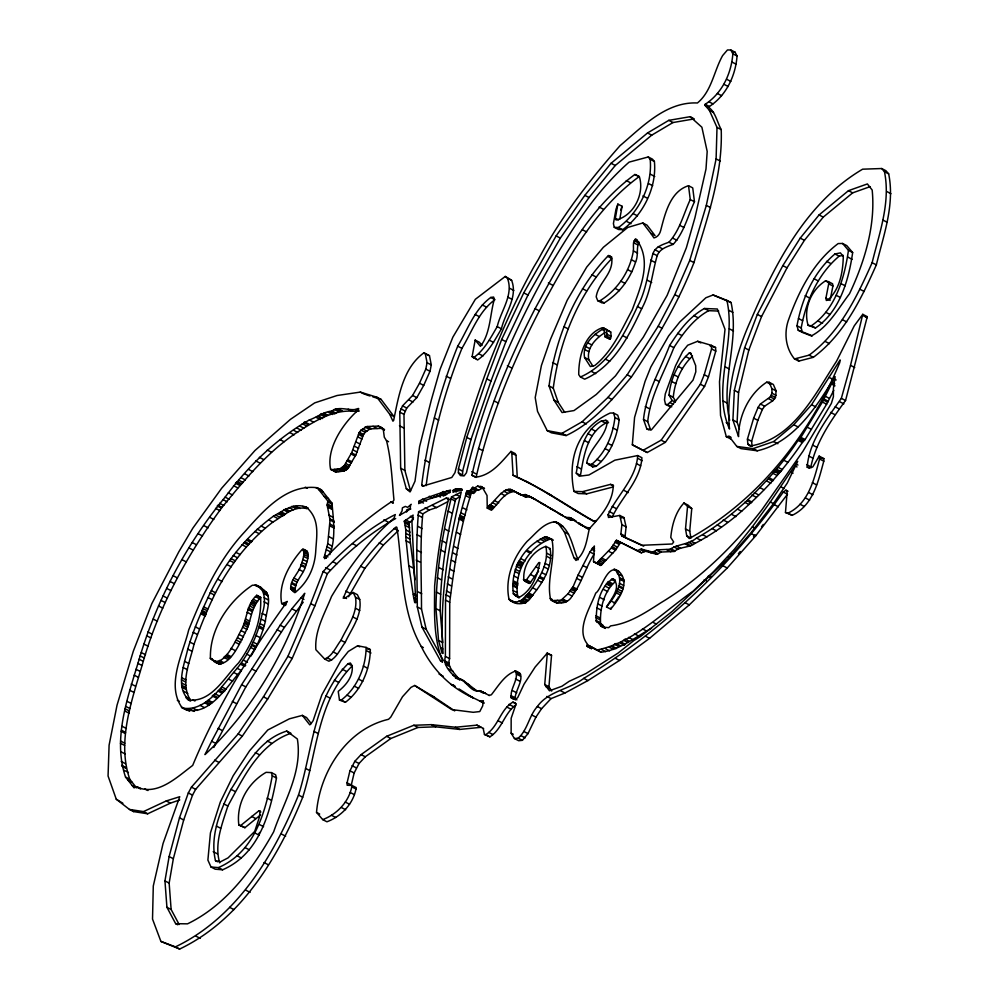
<?xml version="1.0" encoding="UTF-8"?>
<svg xmlns="http://www.w3.org/2000/svg" width="999" height="999" viewBox="0 0 999 999"><rect width="100%" height="100%" fill="white"/><g stroke="black" fill="none" stroke-linecap="round" stroke-linejoin="round"><path stroke-width="1.5" d="M619.792 219.106L622.077 206.281L617.869 204.096L615.983 209.278L613.411 223.601L614.26 227.31L618.481 229.495L622.689 229.683C643.331 214.71 656.917 187.15 654.395 161.476L652.459 159.153L648.251 156.968L629.12 162.113C594.792 192.233 570.466 231.431 547.44 270.404C511.913 334.116 483.204 401.685 466.421 472.814L464.085 475.924L460.402 475.574L458.416 472.839L458.416 468.968L466.758 437.4L486.775 378.883L501.673 339.473L523.751 292.869L556.131 235.901L584.827 195.354L611.063 163.299L647.539 132.967L668.781 120.355L690.134 116.696L693.294 118.332M694.342 118.881L672.989 122.54L651.748 135.152L615.272 165.484L589.048 197.527L560.339 238.087L527.959 295.055L505.894 341.658L490.984 381.056L470.979 439.585L462.624 471.153L462.624 475.024L458.416 472.839M690.134 116.696L701.885 127.223L707.192 151.461L705.993 169.018L694.954 217.645L686.363 247.752L667.157 295.329L643.294 337.237L615.484 375.874L596.241 394.505L574.013 410.564L562.075 412.55L553.995 400.162L549.05 385.926C555.382 338.574 574.363 291.258 607.642 256.331L608.703 255.544L611.101 256.805L611.875 259.453C612.649 274.563 598.064 283.192 596.203 296.828L597.714 300.699L600.037 300.711C617.669 289.797 629.944 271.341 633.366 250.924C633.903 247.14 632.292 242.357 635.264 239.273L636.176 239.148C652.622 260.714 640.409 287.475 632.255 309.815C621.653 329.47 612.612 351.061 594.83 365.497L590.359 366.558L584.565 357.492C582.105 344.98 592.669 335.164 602.36 329.358L604.457 330.444M592.907 366.146L588.773 359.665C586.401 347.739 596.053 338.049 605.344 332.355M457.53 679.058C451.486 673.751 442.52 665.621 445.392 656.455L445.517 600.099C450.049 563.336 455.744 526.011 467.095 490.921L468.756 490.871L473.526 493.419L476.91 489.547L478.409 490.372L481.918 488.274L484.165 488.449L477.709 486.088L474.2 488.186L472.702 487.375L470.504 490.297L468.756 490.871M459.627 680.157C455.494 673.638 446.428 667.382 449.6 658.641L449.737 602.272C454.258 565.509 459.952 528.184 471.303 493.106L472.964 493.044M514.448 738.536L518.181 738.149C527.697 729.907 528.958 715.833 537.35 706.53C548.351 691.008 569.13 689.597 583.728 678.396C661.987 630.744 730.207 566.695 783.291 492.045L787.499 494.23L755.631 535.926L727.26 568.006L689.298 604.882L649.575 638.336L619.505 660.451L587.936 680.569L564.947 693.006L551.061 698.613L541.558 708.703L535.926 717.132L527.996 733.616L522.39 740.334L518.656 740.709L514.448 738.536L511.138 733.166L511.163 718.269L515.746 704.919L515.447 703.134L512.912 702.135C500.324 709.203 498.326 727.047 485.689 734.652L484.478 734.502L483.179 728.433M189.598 700.536C174.688 687.836 184.228 664.922 187.762 649.088C193.744 628.858 202.223 609.552 211.338 590.596C226.199 561.475 246.99 535.551 273.376 516.221C284.028 510.352 295.354 501.373 308.279 508.141M186.301 698.251L190.509 700.424C179.832 682.854 189.897 662.187 194.031 644.23C200.3 626.673 207.255 609.465 215.547 592.782C229.595 565.496 248.589 540.771 272.914 522.052C283.516 515.934 293.419 505.457 306.993 508.628L302.784 506.443M555.394 521.715L558.891 524.288L564.385 531.93L573.913 557.617L578.121 559.79C572.102 546.778 570.729 527.647 555.394 521.715C543.281 522.789 535.664 533.853 527.16 541.321C513.299 556.718 504.607 578.696 509.04 599.35C515.684 605.943 527.16 605.094 531.431 596.615C542.295 583.566 553.458 566.433 550.087 548.538L545.879 546.353C532.305 551.073 522.527 565.909 523.876 579.745L525.586 581.068L538.873 562.512L539.86 562.637C537.262 576.036 531.406 591.396 518.518 597.664L513.486 594.03C509.64 570.516 523.501 544.992 546.216 536.8L551.885 539.223C556.056 558.978 546.103 579.532 550.649 599.575C556.992 605.144 568.094 604.02 572.102 596.041C581.63 583.391 585.514 567.544 594.118 554.158L589.909 551.985L578.059 575.074L572.976 587.012L567.882 593.868L561.101 600.212L552.222 600.611M515.209 595.541L519.418 597.714L517.694 596.203C513.848 572.689 527.709 547.177 550.424 538.985L553.271 540.222M306.181 507.042C320.03 518.906 316.72 534.815 315.771 550.536C314.947 567.145 308.067 582.417 294.892 592.669C283.504 586.176 299.525 573.039 300.911 565.422C302.247 561.638 306.256 550.874 302.048 549.6C289.698 563.523 277.922 584.003 281.656 603.359L285.252 605.469M291.433 589.66L295.642 591.845C293.057 583.691 302.797 575.137 305.12 567.607C306.78 562.037 311.925 551.136 303.059 549.15M453.084 490.409L453.059 492.382L456.218 490.497L459.44 490.534L462.087 489.21L455.756 489.048L453.084 490.409L456.243 492.045M393.394 502.947L391.283 501.86C367.195 517.869 344.73 537.487 324.712 558.716L324.2 557.23L327.709 543.793L330.045 520.042L327.26 505.432L327.797 500.986L317.257 487.737C286.651 483.853 263.436 510.751 244.792 531.768C218.756 559.527 202.697 595.042 188.661 630.057C183.067 653.633 165.484 685.426 182.38 708.066C207.78 720.079 227.098 685.589 241.358 670.491L237.15 668.319C223.301 683.591 206.706 712.262 182.38 708.066M329.782 554.707C336.151 537.812 333.391 520.192 332.005 503.159L321.466 489.91L317.257 487.737M417.295 606.942C417.282 575.137 415.547 543.294 418.581 511.713L446.153 498.151L448.713 498.251C441.683 527.097 437.262 556.543 434.627 586.113C434.59 610.913 432.954 637.674 442.657 660.826L442.32 661.975L440.497 660.789L421.99 627.147L417.295 606.942L421.503 609.115L426.198 629.32L443.231 660.277M421.503 609.115C421.491 577.31 419.755 545.466 422.789 513.898L429.27 510.014L436.538 507.567L447.589 501.773M783.291 492.045L785.901 490.184L787.187 491.233L785.476 512.512L787.986 513.161C809.015 503.034 813.985 479.308 819.58 458.991L819.18 456.131L812.861 466.808L810.763 467.857L807.18 467.132C809.128 441.396 826.822 418.956 841.345 398.351L850.524 365.359L862.761 314.323L854.257 325.849L836.525 361.263C814.959 394.268 793.356 439.11 750.012 446.053L747.826 444.105L747.439 439.123L753.646 418.156L758.116 407.355L760.414 404.008L770.304 396.915L771.977 393.219L771.915 388.711L769.118 382.28L766.708 382.205C749 393.731 738.636 415.859 738.548 436.625L732.904 420.005L734.365 390.359L744.617 347.852L757.342 314.398L782.829 265.622L800.211 238.137L819.055 214.947L848.463 190.672L867.382 183.941L872.177 190.035C875.723 225.574 864.56 261.763 849.537 293.706C838.311 308.454 828.608 326.636 811.875 335.627L798.201 330.219L797.002 325.774C801.835 298.851 813.723 271.878 834.939 253.983L840.421 252.884L843.293 256.656C842.869 272.165 839.947 289.235 827.821 300.112L826.335 300.462L825.898 298.239L828.695 283.841L828.421 281.631L825.474 280.894C811.151 289.747 803.071 308.966 808.116 325.299L815.496 327.972C839.772 311.663 848.713 279.97 852.659 252.535L846.777 245.629L842.569 243.456L838.161 243.569C813.548 262.113 799.175 290.409 788.923 318.768C783.815 332.018 785.251 347.852 794.517 358.928L798.725 361.101L813.336 357.33C844.03 334.54 861.175 298.963 876.348 264.872C883.541 235.24 894.954 204.72 888.673 173.876L885.913 170.717L881.705 168.531L862.636 169.181C806.418 202.31 775.311 263.411 750.361 321.278C735.301 354.957 725.961 391.995 729.52 429.046C711.263 388.062 736.638 342.832 726.872 300.387L713.086 294.98L705.906 297.739L679.819 321.94L668.643 335.901L650.824 367.008L645.042 381.456L634.577 417.432L632.33 444.805L647.277 452.51L665.359 442.357L704.57 386.401L708.466 376.885L715.771 351.111L715.559 347.502L711.35 345.329L697.652 341.283L687.687 345.242L682.629 351.498L675.536 365.771L665.259 393.993L664.497 399.812L665.509 404.32L669.717 406.506M785.476 512.512L792.195 515.334C813.223 505.219 818.193 481.481 823.788 461.163L823.838 458.578L822.776 458.753M597.714 300.699L601.922 302.872L604.245 302.884C619.343 293.469 630.344 278.871 635.614 261.925C638.673 255.582 636.051 248.127 638.973 241.983M482.017 345.392L479.383 342.257L475.174 340.085L472.127 356.631L477.597 359.977C488.548 352.435 494.83 339.985 501.423 328.796C505.082 312.924 518.094 297.065 511.613 280.294L505.269 276.436L475.349 299.3L452.834 337.212L440.084 369.293L431.306 400.112L419.568 446.728L415.01 481.181L410.052 491.945L406.318 488.736L400.661 468.244L399.762 412.15L402.535 405.869L412.599 395.454L419.505 383.204L425.799 369.118L427.072 362.724L425.274 353.546L423.763 352.909C402.847 368.269 398.564 396.615 393.656 420.404L392.944 421.191L389.81 414.385L376.885 397.215L360.314 392.095L337.05 395.517L314.673 402.897L290.409 419.38L254.97 450.499L221.703 488.186L192.844 528.146L178.833 551.785L151.786 603.733L133.329 651.148L117.033 705.182L109.091 745.204L108.067 776.011L116.271 799.225L129.445 809.427L133.654 811.6L147.69 813.785L170.454 803.134L179.77 799.912M406.318 488.736L410.527 490.909L404.87 470.417L403.971 414.335L406.743 408.042L416.808 397.639L423.713 385.377L430.007 371.291L431.281 364.897L429.483 355.731L425.274 353.546M435.964 608.628C436.388 570.879 442.47 533.516 451.498 496.928L461.251 492.132C448.401 544.792 439.073 599.163 443.081 653.396L442.107 653.334L438.561 640.434L435.964 608.628L440.172 610.814L442.769 642.607L438.561 640.434M440.172 610.814C440.596 573.064 446.678 535.701 455.706 499.1L460.189 496.628L455.981 494.455M642.819 222.964L650.849 233.429L655.057 235.614L647.027 225.15L642.819 222.964L627.772 227.447L603.359 247.302L586.738 267.058L567.17 300.287L550.437 339.435L541.396 365.547L535.214 397.565L537.537 411.376L547.215 430.631L561.938 433.366L582.117 421.778L607.979 397.39L627.197 374.8L658.191 326.236L674.787 294.63L689.747 260.414L706.318 205.394L716.108 158.916L717.007 127.435L709.352 110.24L704.894 105.245L705.207 104.296C722.152 93.157 731.33 73.651 732.841 53.821L730.831 50L727.459 49.95L722.614 55.594C713.948 70.979 711.7 91.271 697.439 102.984C666.121 101.448 642.207 126.885 620.067 145.667C589.06 180.769 560.427 217.857 538.386 259.328L533.891 266.845C498.139 331.406 473.064 401.286 454.957 472.702L451.785 477.472L422.39 486.226L421.715 484.94C427.634 437.45 439.885 390.597 457.717 346.191C467.807 329.445 474.388 309.428 490.759 297.465L493.593 297.053L494.368 299.101C489.947 314.46 490.534 333.279 480.444 346.353L475.174 340.085M547.215 430.631L551.423 432.817L566.146 435.552C593.169 422.889 612.574 399.35 631.405 376.985C655.806 340.884 678.109 303.296 693.955 262.6C706.755 219.268 722.864 175.462 721.216 129.608C716.608 121.204 715.084 108.953 704.894 105.245M605.282 628.433L602.584 625.037L596.378 621.478C595.716 607.092 599.35 586.713 612.849 578.833C622.402 586.863 610.801 599.325 606.518 606.967L610.726 609.153C618.481 599.475 630.943 583.179 619.005 571.528C607.267 562.637 601.585 589.81 595.741 593.069C590.209 607.754 575.661 629.382 587.337 643.993L587.25 646.428L591.458 648.613L592.619 647.552L596.628 649.85L588.411 645.366L587.25 646.428M602.584 625.037L600.586 623.663C599.637 609.328 603.846 591.008 615.559 581.518L611.351 579.345M237.15 668.319C249.713 652.497 258.604 633.366 262.238 613.461C265.771 604.607 266.621 584.028 252.335 585.239C228.734 601.023 209.44 629.395 210.439 658.403C222.952 671.241 236.401 638.748 240.984 630.581C247.402 619.218 246.328 604.532 256.706 595.292L260.914 597.464C251.623 605.819 251.361 618.631 246.84 629.382C241.296 639.26 229.146 672.215 213.711 661.326M251.661 654.944C258.029 644.605 262.4 633.016 265.397 621.278C265.971 611.176 274.825 592.757 260.152 588.573M613.211 486.938L586.7 493.843L578.159 493.531L573.95 491.358C567.32 458.154 578.121 427.784 610.164 413.037L613.536 413.024L617.744 415.209L619.155 419.792C616.97 437.362 610.114 454.782 596.153 466.321L592.744 466.92L586.688 462.874C589.472 448.027 605.319 437.849 607.217 422.327L605.831 420.279L601.41 420.991C582.679 431.081 579.507 454.27 576.248 473.151L579.283 476.236L588.911 475L614.86 460.189L637.699 455.556L641.907 457.729C640.571 480.432 621.453 497.34 612.262 516.933L608.054 514.76C617.245 495.154 636.363 478.259 637.699 455.556M739.46 429.12L737.112 422.19L738.573 392.532L748.825 350.037L761.55 316.571L787.037 267.807L804.432 240.309L823.263 217.12L852.671 192.857L870.141 186.638M406.643 512L406.605 510.014L409.578 508.591L410.826 508.991M806.655 464.622L810.863 466.808C816.071 442.082 830.881 420.467 845.554 400.524L867.269 316.671L865.921 317.37M729.682 420.342C720.267 381.318 739.647 341.633 731.081 302.56L726.872 300.387M405.756 536.9L405.831 529.945L404.32 521.141L413.124 515.097L411.925 521.778L415.796 602.759L414.71 602.547L413.723 598.001L408.766 565.734L405.756 536.9L409.965 539.073L415.022 579.732M409.965 539.073L409.253 525.212L408.529 523.326L404.32 521.141M551.71 691.071L548.951 686.725L551.535 655.282L547.327 653.109L535.177 666.995L524.05 684.165L517.782 697.452L516.183 698.888L511.988 698.301C508.079 690.958 519.555 679.27 515.596 671.078C504.87 674.5 498.201 686.163 491.346 694.78L489.011 695.441M515.309 699.974C513.411 691.57 528.621 674.775 515.596 671.078M282.093 603.833L287.3 601.435C250.437 652.672 216.895 706.917 192.682 765.421C177.198 776.91 156.993 796.99 135.989 786.613L134.091 787.886L125.549 777.085C112.025 737.2 128.846 694.517 140.172 655.893C157.717 598.189 186.688 543.581 225.112 497.152C247.902 466.533 276.024 438.711 309.34 419.955C317.295 417.107 323.351 411.913 331.918 411.026C338.486 406.056 347.664 410.389 355.244 409.528C356.893 409.69 359.852 406.63 358.279 410.052C342.982 423.376 326.286 448.276 330.569 469.155L336.213 472.14L344.343 470.904L347.477 468.956L355.819 455.044L363.211 435.202L365.159 432.33L370.005 428.908L382.505 428.284L378.296 426.098L367.108 426.511L360.951 430.157L359.003 433.029L351.598 452.872L344.255 465.659L340.135 468.731L331.081 469.755M132.305 785.676L136.513 787.849L129.758 779.257C116.446 740.546 132.455 698.963 143.257 661.35C159.303 605.456 187.8 554.133 221.99 507.392C246.079 478.022 270.604 447.964 303.808 428.146C319.568 418.169 337.362 408.766 356.618 411.576M833.753 390.359L826.623 404.22L805.107 439.56L802.309 442.532C786.925 465.272 769.255 486.088 748.925 504.47C732.941 519.842 714.76 533.016 695.104 543.344C688.91 548.001 680.232 546.416 674.263 551.448L661.163 552.06L656.955 554.333L645.566 551.298L641.408 552.809L616.433 540.259L611.301 548.026L596.428 563.349L593.506 561.488L594.38 545.991L589.909 551.985M651.535 628.259C634.74 637.399 620.317 649.887 601.098 652.197L596.878 650.024C633.953 642.569 662.799 612.437 693.156 591.121L713.686 571.49L734.24 549.413L752.359 526.798L770.316 501.985L797.714 461.326L787.237 483.141L773.288 503.833L750.961 532.742L728.683 558.091L672.29 611.313L640.671 636.4L633.816 640.571L618.031 653.109L586.113 673.463L569.193 681.306L561.925 686.251L549.475 690.796L544.742 684.54L547.327 653.109M608.566 422.689L605.631 423.164C586.888 433.254 583.716 456.456 580.456 475.324L576.248 473.151M808.116 325.299L811.288 325.799C835.564 309.49 844.505 277.797 848.451 250.349L842.569 243.456M648.925 429.957L646.815 428.858L643.506 419.468C646.178 393.194 660.327 369.792 669.63 345.479C678.808 331.243 689.285 316.77 704.432 308.491L717.344 309.016L725.012 329.32L719.505 381.793L720.529 415.422L726.31 436.675L728.995 436.301L736.812 446.428L753.096 448.613L773.688 441.558L793.768 424.725L811.575 404.707L840.122 359.94L839.709 362.674C809.702 435.077 758.491 500.337 689.248 538.548L686.725 535.814L685.514 528.971L687.549 506.406L683.94 502.997C675.436 512.112 671.89 525.312 670.791 537.487L673.663 541.957L672.202 543.993L642.232 545.267L621.753 535.839L620.879 533.903L621.89 524.675L619.78 515.434L608.478 517.47L608.054 514.76M686.725 535.814L690.946 537.999L689.722 531.143L691.758 508.578L688.149 505.182L683.94 502.997M573.95 491.358L582.492 491.658L610.464 484.378L613.286 485.077C613.086 502.485 600.499 516.52 589.335 528.708C586.863 539.547 585.514 553.046 575.986 560.451L573.913 557.617M643.706 546.191L625.973 538.024L625.087 536.076L626.098 526.848L623.988 517.607L619.78 515.434M509.802 600.337C518.081 604.745 523.414 599.275 528.121 593.818C538.186 580.419 549.388 564.023 545.879 546.353M217.595 861.775L215.484 860.688C209.765 836.463 219.942 810.813 230.994 789.347C245.754 766.683 258.866 739.784 286.688 731.081L290.896 733.266C258.416 744.592 243.381 777.946 227.859 806.006C222.165 824 214.073 843.993 219.705 862.861M459.003 688.948L473.139 697.851C450 687.399 432.355 669.218 421.266 646.49C400.512 610.227 402.984 567.42 396.903 527.347L396.191 526.96C373.863 546.353 354.283 570.754 343.231 598.251L345.979 597.489L353.147 592.494L357.355 594.667L359.715 599.437C362.325 615.471 351.486 628.758 345.167 642.469C340.197 648.826 336.863 658.054 328.883 661.213L324.675 659.028L315.871 649.712C314.398 630.831 324.775 613.473 331.531 596.453C348.851 567.694 368.531 540.322 394.018 518.194L395.304 514.56C368.007 528.134 343.843 549.512 323.139 571.553L310.701 603.646L287.962 656.293L263.461 696.84L238.124 733.94L191.446 787.137L188.312 792.956L179.483 817.806L169.131 856.555L164.947 880.906L166.92 907.304L175.662 923.688L177.772 924.774M794.517 358.928L809.115 355.157C839.822 332.367 856.967 296.79 872.127 262.7C879.332 233.067 890.746 202.547 884.465 171.703L881.705 168.531M426.123 485.664C432.092 438.673 444.268 392.32 461.925 348.364C472.028 331.631 478.596 311.613 494.967 299.65L490.759 297.465M709.103 107.417L709.415 106.481C726.36 95.33 735.539 75.837 737.05 55.994L735.039 52.173L730.831 50M650.549 429.695L647.714 421.653C650.386 395.367 664.547 371.965 673.838 347.664C683.029 333.429 693.506 318.943 708.653 310.677L718.681 311.076M564.66 412.25L558.204 402.335L553.259 388.099C559.59 340.759 578.571 293.431 611.85 258.516L607.642 256.331M602.36 329.358L604.058 330.332L605.132 336.925L610.052 339.198L611.151 336.363L610.726 332.018L602.547 327.684C584.103 333.778 578.608 357.33 578.733 374.662L580.456 376.998C609.44 364.335 624.775 333.766 637.474 306.556C646.628 289.922 647.864 271.241 652.959 253.509C655.481 246.578 662.737 244.543 668.968 242.195C679.857 230.319 683.591 213.848 690.259 199.575L688.523 185.714C670.092 191.383 664.947 214.086 660.664 230.532C659.852 233.953 657.567 237.175 653.958 237.937L650.849 233.429M580.456 376.998L584.665 379.17C613.661 366.521 628.983 335.939 641.683 308.741C650.836 292.095 652.072 273.414 657.167 255.682C659.69 248.751 666.945 246.716 673.176 244.368C684.065 232.505 687.799 216.034 694.467 201.748L692.732 187.899L688.523 185.714M610.726 609.153L611.326 607.342M606.518 606.967C614.273 597.302 626.735 580.993 614.785 569.343M179.146 924.5L171.129 909.49L169.156 883.091L173.339 858.728L183.691 819.979L192.52 795.142L195.654 789.322L242.332 736.113L267.67 699.013L292.17 658.478L314.91 605.819L327.347 573.738C346.903 552.447 370.417 532.742 395.679 518.506M634.852 174.488L639.06 176.673C593.331 210.227 565.921 262.05 539.323 310.839C512.112 363.486 489.073 419.717 476.098 477.435L471.89 475.249C484.865 417.532 507.904 361.301 535.102 308.666C561.713 259.865 589.123 208.042 634.852 174.488L639.285 176.423C644.805 193.606 633.915 215.609 616.108 220.005L615.334 218.356L617.869 204.096M588.536 464.735L591.945 464.135C605.906 452.597 612.762 435.189 614.947 417.607L613.536 413.024M675.287 402.098L672.127 400.462L669.055 395.08C670.541 379.233 677.297 363.736 689.235 353.022L690.621 352.897L695.679 365.646L695.816 371.803L693.081 380.045L651.36 429.907L646.815 428.858M675.574 401.298L673.264 397.252C674.725 381.83 681.143 366.758 692.507 356.056M830.381 298.976L832.904 286.014L832.629 283.816L828.421 281.631M811.975 336.188L802.409 332.405L801.21 327.947C806.043 301.036 817.931 274.063 839.148 256.169L843.256 255.332M605.132 336.925L606.555 336.039L606.942 334.19L606.518 329.845L603.184 327.722M473.389 357.792C484.34 350.262 490.621 337.812 497.215 326.611C500.874 310.739 513.886 294.892 507.405 278.122L505.269 276.436M419.093 501.71L418.681 503.608C428.484 497.927 439.485 496.778 449.912 492.47L450.499 490.059C439.985 493.081 429.52 496.553 419.268 500.874L419.093 501.71L421.191 502.809M637.2 550.624L641.358 549.113L652.747 552.147L656.955 549.887L670.054 549.263C678.146 543.818 688.823 544.717 696.515 538.049C714.972 528.021 731.418 514.722 746.915 500.724C765.896 482.105 783.453 462.662 798.101 440.347L800.898 437.375L822.414 402.035L835.127 376.635L833.391 388.486L833.416 396.703L831.38 403.396L802.984 451.223L762 509.665C733.753 545.991 700.424 578.933 660.801 602.797C645.129 612.824 629.382 623.451 610.701 625.861L608.678 627.659L604.195 627.247L601.073 626.248L598.376 622.852M614.26 227.31L618.481 227.51C639.123 212.525 652.709 184.977 650.174 159.291L648.251 156.968M129.445 809.427L143.481 811.6L166.246 800.948L179.733 796.715L163.062 843.481L153.284 886.013L152.522 919.08L160.914 941.42L175.437 946.865C236.688 917.519 273.788 855.806 298.501 795.054C312.6 750.961 313.436 697.989 348.077 663.673L350.374 663.011L352.185 665.759C353.371 676.348 346.054 685.252 338.224 691.383L339.485 700.099L345.467 702.247C361.501 690.122 370.154 669.093 370.329 649.587L366.121 647.414L357.642 645.766L348.314 651.448L340.871 660.726L321.865 694.842L313.112 720.716L310.602 724.263L309.74 724.824L302.347 715.384L289.398 718.818L267.819 729.969L249.638 750.699L233.129 775.848L220.292 802.11L210.427 832.941L207.892 860.089L211.001 867.007L215.21 869.192L222.602 869.792C259.378 853.883 269.792 813.723 276.486 777.996L275.624 774.787L271.403 772.602L266.109 772.327C247.789 782.904 235.989 803.77 238.861 825.087L244.917 827.684L260.602 814.909M160.914 941.42L179.645 949.05C240.896 919.704 277.997 857.991 302.709 797.227C316.808 753.146 317.645 700.162 352.285 665.846L348.077 663.673M339.485 700.099L341.258 700.074C357.292 687.936 365.946 666.92 366.121 647.414M211.001 867.007L218.394 867.607C255.17 851.697 265.584 811.538 272.277 775.823L271.403 772.602M347.078 782.829L349.95 770.791L354.807 761.325L361.089 754.607L386.625 736.313L413.786 725.274L431.418 724.65L455.482 727.247L476.935 725.137L481.156 727.309L459.69 729.432L435.626 726.822L417.994 727.459L390.834 738.498L365.297 756.78L359.016 763.511L354.158 772.976L351.286 785.014L347.078 782.829L347.128 785.226L352.01 785.451L356.218 787.624C353.758 803.333 341.633 816.258 326.923 821.79L322.714 819.617L316.521 812.387C319.942 771.603 346.765 729.033 388.549 719.292L390.709 717.207L402.497 696.74L410.964 687.399L414.672 685.476L434.29 697.152L454.682 710.901M632.33 444.805L643.069 450.324L661.151 440.184L700.361 384.228L704.258 374.712L711.563 348.926L711.35 345.329M747.826 444.105L752.035 446.278L751.648 441.296L757.854 420.342L762.324 409.54L764.622 406.193L772.714 400.786L775.449 397.527L776.123 390.884L773.326 384.465L769.118 382.28M324.675 659.028C332.655 655.868 335.989 646.653 340.959 640.284C347.277 626.585 358.117 613.299 355.507 597.265L353.147 592.494M322.714 819.617C337.425 814.085 349.55 801.148 352.01 785.451M620.666 210.165L622.077 206.281M410.552 505.144L410.164 509.015C407.205 511.126 401.885 513.823 399.45 515.409L402.073 510.876L402.397 507.829L405.369 506.406L407.629 507.367L411.251 504.27M348.539 596.753L364.86 568.356L383.404 545.042L398.339 530.631L394.13 528.446M618.006 597.739L618.344 596.977M211.638 741.27L241.621 684.702L280.195 625.212L291.833 608.803L304.757 593.281C285.502 653.883 251.398 711.126 204.982 754.62L211.638 741.27L215.859 743.456L213.848 747.452M215.859 743.456L245.841 686.887L284.403 627.397L303.234 602.172M593.681 561.763L601.211 565.222L615.509 550.199L620.641 542.432L641.408 552.809M514.685 491.57C504.283 492.02 498.426 503.546 491.458 510.264L487.25 508.091L500.911 493.494L506.281 489.722L510.477 489.385L526.086 497.215L529.507 496.74L535.427 499.475L525.299 494.555L521.878 495.029L510.477 489.385M484.478 734.502L489.897 736.837C501.985 729.357 504.545 712.811 515.809 705.057M617.457 598.776L614.16 603.458M736.812 446.428L741.021 448.613L757.304 450.799C792.532 442.807 814.547 409.652 832.429 380.831M258.928 833.578L259.715 832.404M524.6 581.031L529.795 583.241L538.586 571.178M761.538 526.76L763.348 524.425M665.509 404.32L667.544 404.632L672.127 400.462M738.386 553.721L740.222 551.535M753.483 536.85L755.169 534.915M408.529 523.326L413.386 519.355M549.363 549.225L550.087 548.538M445.142 495.417L447.377 493.643L443.169 491.471M238.861 825.087L240.709 825.511L258.791 810.876L260.14 810.826L259.39 817.244L254.72 831.405L228.059 857.879L220.392 861.85L215.484 860.688M306.256 551.785L307.267 551.323M595.304 521.953C569.18 507.317 544.805 489.473 517.282 477.41L516.008 455.369L515.209 453.608L511.001 451.423C501.223 462.137 491.62 475.174 475.874 477.16L471.89 475.249M616.97 571.952L619.005 571.528M479.42 690.659L485.464 693.431L479.42 690.659C470.167 693.393 465.197 677.147 455.419 677.971M551.535 655.282L546.528 653.421M596.391 520.479L593.781 521.353C566.708 506.293 541.52 487.762 513.074 475.237L511.8 453.196L511.001 451.423M574.525 519.955L570.841 520.029L565.272 517.232L570.317 517.769L573.463 519.405M259.103 587.312L261.114 587.562L264.36 590.746M621.303 517.807L623.988 517.607M187.5 699.45L188.536 699.949C211.538 702.772 224.663 676.985 238.486 663.011C252.173 644.43 261.913 621.053 260.639 597.639L256.706 595.292M732.791 52.148L735.039 52.173M175.662 923.688L187.525 923.838C226.249 905.106 253.072 868.468 273.676 831.792C283.916 801.735 302.747 771.902 297.352 738.973L286.688 731.081M321.466 489.91L315.921 487.699M559.602 523.901L553.846 521.69M607.392 329.907L602.547 327.684M570.317 517.769L579.158 523.901L589.335 528.708M518.943 673.101L519.805 673.251M472.852 688.848L477.06 691.033L463.648 680.756L457.43 678.196M367.495 649.038L370.329 649.587M479.957 486.263L481.905 486.688L487.037 495.479L487.25 508.091M710.077 345.891L715.559 347.502M365.896 394.692L370.042 395.979M372.802 396.84L381.094 399.4L394.018 416.571L389.81 414.385M335.814 472.14L334.777 471.341M731.081 302.56L713.086 294.98M378.296 426.098L381.655 427.697M429.483 355.731L423.763 352.909M468.918 695.666L484.153 703.171L479.945 700.986L483.404 700.749L482.667 705.943L479.782 711.563L473.214 712.299L451.748 709.577L414.672 685.476M732.841 53.821L737.05 55.994M731.768 61.95L735.976 64.123M726.635 79.246L730.843 81.431M723.963 84.316L728.171 86.488M884.465 171.703L888.673 173.876M717.382 93.494L721.59 95.679M886.725 191.508L890.933 193.694M708.791 101.698L712.999 103.871M705.207 104.296L709.415 106.481M709.352 110.24L713.561 112.425M848.463 190.672L852.671 192.857M717.007 127.435L721.216 129.608M883.079 220.142L887.287 222.327M668.781 120.355L672.989 122.54M716.108 158.916L720.329 161.089M819.055 214.947L823.263 217.12M647.539 132.967L651.748 135.152M848.451 250.349L852.659 252.535M872.127 262.7L876.348 264.872M847.876 257.118L852.085 259.303M834.939 253.983L839.148 256.169M650.174 159.291L654.395 161.476M800.211 238.137L804.432 240.309M826.523 261.326L830.731 263.499M650.549 174.288L654.757 176.473M706.318 205.394L710.526 207.58M690.259 199.575L694.467 201.748M859.989 289.298L864.197 291.483M611.063 163.299L615.272 165.484M648.501 183.529L652.709 185.714M840.971 283.629L845.179 285.801M825.474 280.894L829.682 283.079M828.695 283.841L832.904 286.014M626.286 180.569L630.494 182.755M814.185 278.821L818.393 281.006M782.829 265.622L787.037 267.807M836.151 295.292L840.359 297.465M642.931 195.929L647.14 198.102M862.761 314.323L867.269 316.671M862.999 315.559L867.207 317.744M825.898 298.239L830.107 300.424M679.682 225.312L683.89 227.485M805.107 295.704L809.315 297.877M842.469 319.73L846.677 321.903M825.836 312.325L830.044 314.498M633.254 213.649L637.462 215.834M672.664 238.099L676.872 240.272M584.827 195.354L589.048 197.527M668.968 242.195L673.176 244.368M599.075 207.005L603.284 209.178M626.798 221.528L631.006 223.701M818.356 321.154L822.564 323.339M615.334 218.356L618.493 219.98M689.747 260.414L693.955 262.6M798.463 318.531L802.672 320.716M658.241 246.591L662.449 248.776M811.288 325.799L815.496 327.972M618.481 227.51L622.689 229.683M635.264 239.273L637.374 240.372M655.082 249.85L659.29 252.035M634.765 239.81L637.924 241.446M634.228 240.734L638.436 242.907M797.002 325.774L801.21 327.947M825.224 341.458L829.432 343.644M633.528 242.707L637.737 244.88M652.959 253.509L657.167 255.682M798.201 330.219L802.409 332.405M757.342 314.398L761.55 316.571M633.366 250.924L637.574 253.109M650.586 260.115L654.795 262.287M850.524 365.359L854.732 367.532M582.405 229.745L586.613 231.918M631.405 259.74L635.614 261.925M728.621 310.214L732.829 312.387M809.115 355.157L813.336 357.33M608.703 255.544L611.863 257.168M704.432 308.491L708.653 310.677M627.584 269.643L631.793 271.815M647.514 280.332L651.723 282.517M674.787 294.63L678.995 296.803M834.028 378.896L836.138 379.982M556.131 235.901L560.339 238.087M829.045 377.347L832.204 378.983M729.32 328.808L733.528 330.994M832.654 382.692L834.752 383.778M831.842 384.215L834.989 385.851M693.656 315.472L697.864 317.657M620.916 281.243L625.124 283.429M744.617 347.852L748.825 350.037M841.345 398.351L845.554 400.524M839.647 401.698L843.855 403.871M591.708 274.688L595.916 276.873M824.949 396.091L829.158 398.276M615.297 288.474L619.505 290.659M823.738 398.913L827.946 401.086M823.488 400.05L827.696 402.222M835.189 406.843L839.397 409.028M822.414 402.035L826.623 404.22M637.474 306.556L641.683 308.741M697.652 341.283L700.811 342.919M711.563 348.926L715.771 351.111M830.531 412.387L834.739 414.56M677.634 333.354L681.842 335.527M811.575 404.707L815.783 406.893M766.708 382.205L770.916 384.378M658.191 326.236L662.399 328.421M582.467 288.686L586.675 290.859M771.915 388.711L776.123 390.884M600.037 300.711L604.245 302.884M724.737 366.621L728.945 368.806M771.977 393.219L776.186 395.392M771.24 395.342L775.449 397.527M689.235 353.022L691.333 354.108M770.304 396.915L774.525 399.101M669.63 345.479L673.838 347.664M548.389 282.979L552.597 285.165M768.493 398.613L772.714 400.786M685.501 356.468L689.71 358.641M807.242 427.21L811.45 429.395M704.258 374.712L708.466 376.885M734.365 390.359L738.573 392.532M760.414 404.008L764.622 406.193M623.026 335.814L627.235 337.987M793.768 424.725L797.976 426.91M758.116 407.355L762.324 409.54M507.405 278.122L511.613 280.294M678.209 366.446L682.429 368.619M606.518 329.845L610.726 332.018M606.942 334.19L611.151 336.363M523.751 292.869L527.959 295.055M700.361 384.228L704.57 386.401M606.555 336.039L610.764 338.224M800.898 437.375L805.107 439.56M605.844 337.025L610.052 339.198M799.949 438.261L804.158 440.447M509.627 288.274L513.848 290.447M812.761 445.179L816.97 447.352M673.888 374.7L678.096 376.885M798.825 439.423L803.034 441.595M595.004 334.278L599.213 336.463M722.602 400.724L726.81 402.897M798.101 440.347L802.309 442.532M753.646 418.156L757.854 420.342M535.102 308.666L539.323 310.839M819.18 456.131L823.838 458.578M818.568 456.58L821.715 458.216M671.603 381.443L675.811 383.628M507.742 297.115L511.95 299.3M563.923 326.685L568.131 328.858M819.58 458.991L823.788 461.163M808.591 455.944L812.799 458.116M587.612 342.744L591.82 344.93M655.057 379.408L659.265 381.593M732.904 420.005L737.112 422.19M773.688 441.558L777.896 443.731M585.526 346.466L589.735 348.651M605.506 359.165L609.715 361.351M726.198 422.515L729.357 424.15M584.577 349.488L588.786 351.673M669.055 395.08L673.264 397.252M807.18 467.132L809.277 468.231M627.197 374.8L631.405 376.985M795.828 463.948L797.939 465.034M747.439 439.123L751.648 441.296M794.904 465.871L797.015 466.958M783.728 460.189L787.936 462.375M584.565 357.492L588.773 359.665M482.33 304.97L486.538 307.155M670.292 402.747L673.438 404.383M753.096 448.613L757.304 450.799M667.544 404.632L671.753 406.818M728.995 436.301L731.106 437.4M726.31 436.675L730.531 438.848M812.374 482.704L816.583 484.89M790.933 472.14L793.031 473.226M778.296 467.445L782.504 469.617M591.495 371.478L595.704 373.663M776.735 469.355L780.943 471.528M776.048 469.805L780.256 471.99M475.099 314.448L479.308 316.633M497.215 326.611L501.423 328.796M775.024 470.492L779.232 472.677M774.6 470.854L778.808 473.039M774.113 471.353L778.321 473.538M645.254 406.593L649.462 408.766M772.664 473.176L776.872 475.349M808.703 492.544L812.911 494.717M552.559 362.537L556.78 364.722M769.305 477.897L773.513 480.082M501.673 339.473L505.894 341.658M768.468 478.983L772.677 481.168M805.419 497.964L809.627 500.137M781.068 486.913L784.215 488.548M607.979 397.39L612.187 399.563M785.901 490.184L788.011 491.271M766.67 480.981L770.878 483.166M643.506 419.468L647.714 421.653M489.335 340.222L493.543 342.395M800.012 504.245L804.232 506.431M759.627 487.5L763.835 489.685M661.151 440.184L665.359 442.357M614.947 417.607L619.155 419.792M549.05 385.926L553.259 388.099M754.32 492.657L758.528 494.842M507.392 365.746L511.6 367.919M770.316 501.985L774.525 504.158M774.175 504.632L778.383 506.805M787.986 513.161L792.195 515.334M751.885 495.017L756.093 497.19M478.771 353.771L482.979 355.944M605.831 420.279L607.929 421.366M457.717 346.191L461.925 348.364M601.41 420.991L605.631 423.164M613.061 428.034L617.27 430.219M472.127 356.631L476.336 358.816M747.739 499.85L751.947 502.035M553.995 400.162L558.204 402.335M746.915 500.724L751.136 502.909M744.717 502.297L748.925 504.47M643.069 450.324L647.277 452.51M582.117 421.778L586.326 423.963M591.233 428.933L595.441 431.106M486.775 378.883L490.984 381.056M737.487 509.128L741.695 511.301M638.011 458.491L642.22 460.676M608.041 443.431L612.262 445.616M587.712 433.529L591.932 435.701M636.463 463.648L640.671 465.834M605.169 448.676L609.378 450.849M731.743 514.448L735.951 516.633M752.359 526.798L754.47 527.884M584.427 440.522L588.636 442.707M427.072 362.724L431.281 364.897M561.938 433.366L566.146 435.552M751.423 533.741L755.631 535.926M494.318 401.011L498.526 403.184M446.228 376.186L450.437 378.371M723.239 519.967L727.447 522.14M425.799 369.118L430.007 371.291M596.94 459.365L601.148 461.55M687.549 506.406L691.758 508.578M717.22 524.937L721.428 527.122M591.945 464.135L596.153 466.321M586.688 462.874L589.847 464.51M712.187 528.646L716.408 530.831M419.505 383.204L423.713 385.377M624.063 490.447L628.271 492.619M576.798 466.658L581.006 468.831M610.464 484.378L613.623 486.014M702.759 534.777L706.967 536.95M685.514 528.971L689.722 531.143M730.394 553.846L732.504 554.944M696.515 538.049L700.724 540.222M727.609 556.655L729.707 557.754M412.599 395.454L416.808 397.639M690.896 541.171L695.104 543.344M688.536 542.282L692.744 544.455M408.791 399.825L412.999 402.01M511.8 453.196L516.008 455.369M686.6 543.568L690.809 545.741M685.326 544.005L689.535 546.178M612.15 506.456L616.358 508.628M582.492 491.658L586.7 493.843M723.051 565.821L727.26 568.006M434.403 417.969L438.611 420.154M466.758 437.4L470.979 439.585M676.311 546.028L680.519 548.214M609.128 511.463L613.336 513.636M402.535 405.869L406.743 408.042M673.776 546.865L677.984 549.05M478.434 448.401L482.642 450.574M400.949 408.853L405.157 411.039M670.866 548.751L675.074 550.924M376.885 397.215L381.094 399.4M670.054 549.263L674.263 551.448M621.89 524.675L626.098 526.848M666.57 549.587L670.779 551.76M399.762 412.15L403.971 414.335M360.314 392.095L364.523 394.268M709.153 575.524L711.263 576.61M525.674 481.106L529.882 483.291M513.074 475.237L517.282 477.41M656.955 549.887L661.163 552.06M708.116 576.261L710.214 577.36M546.965 493.044L551.173 495.217M656.393 550.049L660.601 552.235M572.29 508.728L576.498 510.914M620.879 533.903L625.087 536.076M653.895 551.485L658.104 553.671M621.753 535.839L625.973 538.024M652.747 552.147L656.955 554.333M704.208 579.695L706.318 580.781M646.84 550.624L651.048 552.797M641.358 549.113L645.566 551.298M640.034 549.413L644.243 551.598M399.45 425.749L403.658 427.922M616.433 540.259L620.641 542.432M528.658 495.829L532.867 498.014M615.634 540.996L619.842 543.181M525.299 494.555L529.507 496.74M568.98 517.432L576.398 521.266M540.634 502.859L544.842 505.032M587.712 527.534L589.822 528.621M549.962 508.354L554.17 510.539M614.81 542.145L619.018 544.33M579.158 523.901L589.173 529.37L584.964 527.197M531.218 497.302L562.812 515.634L536.6 500.174M566.633 517.844L570.841 520.029M521.878 495.029L526.086 497.215M356.094 409.403L359.253 411.039M517.007 493.031L521.216 495.204M355.244 409.528L358.404 411.163M508.753 489.16L512.962 491.333M471.753 471.665L475.961 473.838M506.281 489.722L510.489 491.895M613.186 544.942L617.394 547.127M348.164 409.19L352.372 411.376M612.212 546.778L616.42 548.963M503.758 491.158L507.967 493.331M379.545 426.61L384.565 429.545M380.357 427.36L384.278 430.094M611.301 548.026L615.509 550.199M458.416 468.968L462.624 471.153M372.952 426.336L377.16 428.521M338.336 408.916L342.545 411.089M500.911 493.494L505.119 495.679M558.891 524.288L563.111 526.473M335.652 408.916L339.86 411.089M608.503 551.198L612.712 553.384M334.253 409.44L338.474 411.625M367.108 426.511L371.316 428.683M365.796 426.735L370.005 428.908M482.417 487.362L484.515 488.449M364.997 427.035L369.205 429.22M477.709 486.088L481.918 488.274M331.918 411.026L336.126 413.211M564.385 531.93L568.593 534.115M424.975 460.164L429.183 462.337M330.607 411.8L334.815 413.986M382.18 429.008L383.379 430.07L384.303 437.2L386.488 440.634L388.586 441.72M362.674 428.921L366.883 431.093M592.482 547.764L594.58 548.851M328.371 412.312L332.58 414.498M473.064 487.375L477.672 489.722M472.702 487.375L478.409 490.372M591.508 549.225L594.667 550.861M360.951 430.157L365.159 432.33M472.09 487.937L476.298 490.122M471.553 488.786L475.761 490.971M494.53 500.649L498.738 502.822M323.863 413.124L328.084 415.297M359.353 432.292L363.561 434.478M601.56 557.942L605.769 560.127M470.504 490.297L474.712 492.482M321.566 413.586L325.774 415.771M359.003 433.029L363.211 435.202M321.166 413.748L325.374 415.934M492.457 502.647L496.665 504.832M685.089 602.697L689.298 604.882M468.331 490.734L473.526 493.419M600.287 559.153L604.495 561.326M320.367 414.423L324.575 416.608M467.569 490.734L471.778 492.919M358.479 434.378L362.687 436.563M467.095 490.921L471.303 493.106M599.163 560.589L603.371 562.774M460.202 489.06L462.312 490.159M466.183 492.182L470.392 494.368M489.91 504.62L494.118 506.793M318.481 416.121L322.689 418.294M614.385 569.205L618.593 571.378M357.729 436.875L361.938 439.048M459.44 489.435L461.55 490.521M489.398 505.119L493.618 507.292M613.673 569.33L617.882 571.503M317.982 416.433L322.19 418.618M458.778 489.498L460.889 490.584M457.904 489.235L460.015 490.322M465.934 493.406L470.142 495.579M456.88 488.973L460.039 490.609M598.076 561.95L602.285 564.123M488.861 505.906L493.069 508.091M455.756 489.048L458.916 490.671M597.539 562.537L601.748 564.71M316.021 417.307L320.229 419.48M550.486 538.673L552.584 539.76M488.274 506.88L492.482 509.065M546.216 536.8L550.424 538.985M597.002 563.036L601.211 565.222M617.27 573.551L621.49 575.724M454.408 489.36L457.554 490.996M593.506 561.488L600.636 565.521M465.484 495.529L469.692 497.714M544.592 536.875L548.801 539.06M544.193 537.012L548.401 539.198M619.842 577.822L624.05 579.994M542.282 538.136L546.49 540.322M355.969 441.933L360.177 444.118M620.042 578.708L624.25 580.894M620.054 579.345L624.263 581.53M540.059 539.085L544.28 541.271M446.578 490.896L449.725 492.532M309.34 419.955L313.549 422.14M400.661 468.244L404.87 470.417M612.849 578.833L614.959 579.919M612.212 578.908L615.372 580.544M354.37 446.166L358.579 448.351M619.43 583.304L623.638 585.476M451.498 496.928L455.706 499.1M536.913 541.183L541.133 543.356M442.058 492.22L446.266 494.405M582.904 565.534L587.112 567.719M304.683 421.878L308.891 424.051M440.934 493.231L444.093 494.867M303.708 422.44L307.917 424.612M451.086 498.888L455.294 501.061M618.993 585.776L623.201 587.949M439.548 493.943L443.756 496.116M608.391 581.493L612.599 583.678M618.718 586.75L622.926 588.935M421.715 484.94L423.826 486.038M352.859 449.862L357.068 452.048M446.153 498.151L449.3 499.787M302.247 423.713L306.456 425.899M607.592 582.192L611.8 584.378M462.662 507.754L466.883 509.927M436.326 494.867L440.534 497.052M606.705 583.279L610.913 585.451M617.882 589.223L622.09 591.408M546.865 553.284L551.073 555.456M606.268 583.94L610.489 586.126M299.6 425.974L303.808 428.146M351.598 452.872L355.819 455.044M433.591 496.003L435.689 497.09M617.082 591.133L621.291 593.319M350.999 453.958L355.219 456.143M605.069 586.088L609.278 588.261M546.503 556.231L550.711 558.404M429.308 496.253L432.467 497.889M616.221 592.844L620.429 595.029M461.088 512.887L465.297 515.059M296.853 428.022L301.074 430.194M578.059 575.074L582.267 577.247M603.471 589.385L607.692 591.558M459.902 515.222L464.11 517.395M527.285 550.412L531.493 552.584M459.59 516.008L463.798 518.194M293.506 430.244L297.714 432.43M526.411 551.161L530.619 553.334M448.052 511.088L452.26 513.274M347.714 459.627L351.923 461.813M459.153 517.42L463.361 519.592M576.623 578.359L580.831 580.531M422.402 499.063L426.61 501.236M347.053 460.901L351.261 463.074M458.953 518.881L463.161 521.066M545.029 563.324L549.238 565.509M432.33 505.394L436.538 507.567M289.897 432.667L294.106 434.852M419.268 500.874L423.476 503.059M653.383 622.539L656.543 624.175M345.654 463.461L349.875 465.634M611.163 601.048L615.372 603.234M543.956 566.82L548.164 569.005M344.755 464.935L348.963 467.107M600.149 597.589L604.358 599.762M344.255 465.659L348.464 467.844M425.05 507.842L429.27 510.014M520.979 558.728L525.187 560.914M343.269 466.783L347.477 468.956M535.889 566.77L539.048 568.406M342.382 467.47L346.591 469.655M572.976 587.012L577.197 589.198M341.433 468.106L345.642 470.292M519.205 560.801L523.414 562.974M541.658 572.577L545.866 574.75M571.878 588.149L576.086 590.334M340.135 468.731L344.343 470.904M339.722 468.831L343.931 471.016M518.319 561.913L522.527 564.085M570.978 589.323L575.187 591.495M337.437 468.943L341.646 471.128M597.889 603.92L602.097 606.093M279.92 439.572L284.128 441.745M418.581 511.713L422.789 513.898M517.47 563.261L521.678 565.434M456.431 532.23L460.639 534.415M569.755 591.008L573.963 593.194M334.615 469.355L338.823 471.528M642.482 628.908L646.69 631.081M516.908 564.423L521.116 566.595M539.86 576.51L544.068 578.696M330.569 469.155L336.213 472.14M539.235 577.622L543.444 579.807M417.869 515.134L422.077 517.32M444.78 529.02L448.988 531.193M516.171 566.183L520.379 568.369M596.89 607.916L601.098 610.089M390.721 501.91L392.832 502.997M530.606 574.537L534.815 576.723M567.882 593.868L572.102 596.041M537.499 580.207L541.708 582.392M645.366 636.163L649.575 638.336M515.197 569.18L519.405 571.366M410.377 516.258L413.536 517.894M514.647 571.366L518.856 573.551M634.452 633.828L638.661 636.013M595.716 615.684L599.924 617.857M526.535 579.932L530.744 582.105M562.937 599.113L567.145 601.298M523.364 579.37L525.474 580.469M523.876 579.745L527.035 581.381M562.275 599.612L566.483 601.798M525.586 581.068L529.795 583.241M595.641 617.544L599.85 619.717M524.4 580.831L529.333 583.516M561.101 600.212L565.309 602.397M405.569 519.892L409.777 522.077M417.982 526.423L422.19 528.596M513.861 575.948L518.069 578.121M453.796 546.303L458.004 548.488M267.295 450.062L271.503 452.247M442.07 540.821L446.278 542.994M557.305 600.362L561.525 602.534M595.991 620.429L600.199 622.614M628.546 637.387L632.754 639.572M532.417 587.687L536.625 589.872M404.47 521.828L408.678 524M596.378 621.478L600.586 623.663M405.032 523.026L409.253 525.212M550.099 598.401L552.197 599.5M553.533 600.886L557.742 603.059M550.649 599.575L556.431 602.797M513.823 581.081L518.031 583.266M601.073 626.248L604.233 627.884M624.974 639.035L629.183 641.208M405.407 525.549L409.615 527.734M513.698 582.429L517.907 584.615M513.461 583.416L517.669 585.601M623.463 640.172L627.672 642.345M452.722 552.784L456.93 554.969M416.783 534.602L420.991 536.775M528.858 593.056L533.066 595.242M512.949 585.152L517.157 587.325M405.831 529.945L410.04 532.13M512.837 585.814L517.045 587.986M528.121 593.818L532.342 595.991M621.203 642.17L625.411 644.355M383.803 519.842L388.012 522.027M620.591 642.657L624.8 644.83M527.222 594.442L531.431 596.615M440.459 549.875L444.667 552.06M619.917 642.894L624.125 645.067M526.073 595.304L530.282 597.477M259.353 457.317L263.561 459.49M405.981 533.466L410.189 535.651M525.137 596.191L529.345 598.364M616.108 643.481L620.317 645.654M319.168 489.897L323.376 492.082M513.224 590.621L517.432 592.794M615.134 643.693L619.343 645.866M614.36 644.268L618.581 646.44M451.411 560.177L455.631 562.35M523.838 598.114L528.046 600.299M513.311 593.518L517.519 595.691M523.226 598.988L527.435 601.161M513.486 594.03L517.694 596.203M255.794 460.939L260.002 463.124M324.325 496.441L328.534 498.613M305.244 487.175L307.342 488.261M612.262 646.128L616.47 648.301M611.763 646.515L615.983 648.688M522.077 600.249L526.286 602.434M406.006 540.759L410.214 542.944M521.528 600.699L525.749 602.872M327.797 500.986L332.005 503.159M521.016 600.973L525.224 603.146M609.353 647.24L613.561 649.425M327.709 501.86L331.918 504.045M518.756 601.086L522.964 603.259M417.232 550.337L421.441 552.522M327.36 503.996L331.568 506.181M327.272 504.745L331.481 506.918M605.419 648.688L609.627 650.861M509.04 599.35L516.995 603.496M327.26 505.432L331.468 507.617M449.725 569.093L453.933 571.278M327.472 507.005L331.68 509.178M601.348 649.412L605.556 651.598M615.297 658.266L619.505 660.451M439.011 567.632L443.219 569.805M248.576 469.43L252.784 471.615M588.411 645.366L592.619 647.552M587.125 645.079L591.333 647.265M587.812 645.866L592.02 648.039M586.825 646.016L591.458 648.613M416.196 560.102L420.404 562.275M329.008 515.184L333.216 517.357M448.164 576.885L452.372 579.058M379.195 542.857L383.404 545.042M244.705 473.788L248.913 475.974M329.895 518.931L334.103 521.116M330.045 520.042L334.253 522.227M437.35 577.759L441.558 579.944M447.34 583.853L451.548 586.038M241.146 477.759L245.354 479.932M295.916 506.343L300.125 508.528M330.169 524.213L334.378 526.398M408.766 565.734L412.974 567.919M293.581 506.243L297.789 508.416M329.957 525.911L334.166 528.096M291.92 506.293L296.129 508.479M238.948 480.294L243.157 482.467M289.148 507.604L293.356 509.777M237.375 481.605L241.583 483.778M236.813 481.993L241.021 484.178M446.353 590.871L450.561 593.044M236.263 482.392L240.472 484.577M285.614 508.866L289.822 511.038M352.51 543.643L356.718 545.829M235.452 483.204L239.673 485.377M284.153 509.478L288.361 511.663M283.629 509.877L287.837 512.05M445.816 594.755L450.025 596.927M233.554 485.689L237.762 487.874M281.293 511.9L285.502 514.073M436.426 592.095L440.634 594.28M328.559 536.488L332.767 538.673M280.319 512.787L284.528 514.96M279.77 513.224L283.978 515.409M445.517 600.099L449.737 602.272M278.534 513.911L282.742 516.096M275.599 515.009L279.807 517.195M327.709 543.793L331.918 545.978M228.334 492.807L232.542 494.992M273.376 516.221L277.585 518.406M417.557 591.608L421.765 593.781M583.728 678.396L587.936 680.569M327.135 546.853L331.343 549.025M360.639 566.183L364.86 568.356M413.623 593.793L415.734 594.892M225.112 497.152L229.32 499.325M413.374 594.53L416.533 596.166M268.706 519.867L272.914 522.052M326.386 549.737L330.594 551.91M413.723 598.001L415.834 599.1M223.002 499.625L227.223 501.798M324.762 555.307L327.922 556.942M324.2 557.23L326.298 558.316M332.655 561.638L336.863 563.811M219.568 503.284L223.776 505.457M261.164 526.048L265.372 528.221M217.782 505.219L221.99 507.392M302.635 549.175L307.455 551.635M217.195 505.944L221.403 508.129M303.584 550.674L307.792 552.859M303.771 552.484L307.979 554.67M257.243 529.145L261.451 531.318M215.522 508.354L219.73 510.539M303.746 554.395L307.954 556.568M325.599 567.632L329.807 569.817M303.496 556.331L307.704 558.503M254.857 531.468L259.078 533.641M560.739 690.833L564.947 693.006M302.847 559.465L307.068 561.65M544.742 684.54L548.951 686.725M545.579 686.45L549.787 688.623M323.139 571.553L327.347 573.738M514.735 670.916L520.342 673.763M516.321 672.015L520.541 674.2M516.421 672.689L520.629 674.862M302.023 562.487L306.231 564.66M516.333 674.025L520.541 676.198M209.603 517.257L213.811 519.43M301.261 564.647L305.469 566.833M421.99 627.147L426.198 629.32M300.911 565.422L305.12 567.607M247.939 539.285L252.148 541.47M345.729 591.096L349.937 593.269M515.459 678.933L519.667 681.118M246.828 540.297L251.036 542.482M355.507 597.265L359.715 599.437M546.853 696.428L551.061 698.613M298.801 569.393L303.009 571.565M244.855 541.77L249.063 543.943M243.669 542.769L247.877 544.954M343.406 596.903L346.566 598.538M242.033 544.767L246.241 546.952M440.696 647.827L442.807 648.925M203.946 525.674L208.154 527.859M355.557 608.304L359.765 610.476M512.549 690.634L516.758 692.819M294.043 578.121L298.251 580.307M445.392 656.455L449.6 658.641M293.032 580.082L297.24 582.267M421.266 646.49L423.376 647.577M537.35 706.53L541.558 708.703M235.964 552.385L240.172 554.557M444.805 660.863L449.013 663.049M198.302 533.791L202.51 535.976M511.076 695.691L515.284 697.864M444.742 661.7L448.951 663.873M291.845 582.617L296.054 584.802M444.78 662.212L449.001 664.385M513.761 698.189L516.92 699.824M510.851 696.977L514.01 698.601M291.583 583.691L295.791 585.876M440.497 660.789L442.607 661.875M510.901 697.402L514.06 699.038M511.101 697.801L513.199 698.888M445.367 664.21L449.575 666.395M352.859 616.97L357.068 619.143M233.229 555.569L237.437 557.742M290.884 586.513L295.092 588.698M512.912 702.135L516.071 703.771M448.826 669.105L453.034 671.278M290.572 587.587L294.78 589.76M290.522 588.523L294.73 590.696M290.659 588.935L294.867 591.121M230.906 558.541L235.115 560.714M531.718 714.959L535.926 717.132M453.034 675.249L457.242 677.422M459.44 678.583L463.648 680.756M508.978 704.345L513.199 706.53M229.57 560.451L233.778 562.624M300.824 597.789L303.971 599.425M465.247 682.779L469.455 684.964M310.701 603.646L314.91 605.819M478.833 690.784L483.041 692.969M192.17 542.519L196.378 544.705M506.718 706.98L510.926 709.165M439.048 674.063L443.256 676.248M227.035 564.597L231.244 566.77M188.761 547.802L192.969 549.974M450.936 684.34L455.144 686.525L452.984 684.652M256.905 585.377L261.114 587.562M255.756 584.989L260.414 587.237M254.895 585.127L258.042 586.763M262.362 590.134L266.571 592.307M262.949 590.946L267.158 593.131M284.34 602.959L286.438 604.045M263.686 592.919L267.894 595.092M263.836 593.581L268.044 595.766M283.154 603.596L285.252 604.695M282.53 603.783L285.689 605.419M281.656 603.359L283.753 604.445M291.833 608.803L296.041 610.988M523.788 731.43L527.996 733.616M357.642 645.766L359.74 646.852M264.161 597.764L268.369 599.949M366.795 650.836L371.004 653.021M498.201 720.803L502.41 722.989M340.959 640.284L345.167 642.469M255.557 596.728L259.765 598.913M263.973 601.823L268.182 603.995M182.043 559.702L186.251 561.875M520.991 735.676L525.199 737.849M218.107 579.395L222.315 581.568M253.421 599.325L257.63 601.51M511.138 733.166L513.249 734.253M518.181 738.149L522.39 740.334M252.285 600.749L256.493 602.921M251.81 601.46L256.019 603.646M251.161 602.572L255.369 604.745M430.07 694.967L434.29 697.152M250.449 604.045L254.658 606.231M249.5 605.869L253.709 608.041M262.238 613.461L266.446 615.646M363.311 666.008L367.52 668.194M248.376 607.904L252.585 610.077M333.204 651.935L337.412 654.12M488.723 732.379L492.932 734.552M280.195 625.212L284.403 627.397M211.338 590.596L215.547 592.782M247.777 609.34L251.998 611.513M485.689 734.652L489.897 736.837M261.189 619.105L265.397 621.278M210.102 592.819L214.31 594.992M247.015 612.225L251.224 614.41M173.039 575.649L177.248 577.822M277.223 629.807L281.443 631.98M327.447 657.916L331.656 660.102M260.09 623.626L264.298 625.799M207.917 597.527L212.138 599.7M455.482 727.247L459.69 729.432M245.492 618.993L249.7 621.178M259.378 626.073L263.586 628.259M342.245 669.218L346.453 671.403M169.917 581.381L174.126 583.553M258.853 627.484L263.062 629.67M358.579 679.108L362.787 681.293M245.042 620.903L249.25 623.089M244.643 622.427L248.851 624.6M244.318 623.376L248.526 625.549M243.594 625.087L247.802 627.26M203.571 606.743L207.78 608.928M431.418 724.65L435.626 726.822M242.632 627.21L246.84 629.382M166.683 588.399L170.891 590.571M354.395 686.201L358.604 688.373M255.719 635.352L259.927 637.537M202.76 608.441L206.968 610.626M201.96 610.426L206.169 612.599M240.984 630.581L245.192 632.767M201.86 611.026L206.081 613.199M287.962 656.293L292.17 658.478M334.353 680.194L338.561 682.367M201.648 612.125L205.856 614.31M201.498 612.911L205.707 615.084M201.099 613.935L205.319 616.108M239.223 634.552L243.431 636.725M253.109 642.095L257.33 644.28M413.786 725.274L417.994 727.459M163.087 595.941L167.295 598.114M252.148 644.43L256.356 646.615M237.7 637.812L241.908 639.997M251.698 645.404L255.906 647.577M347.103 695.167L351.311 697.352M160.951 600.362L165.16 602.534M236.488 640.159L240.697 642.332M250.599 647.439L254.807 649.625M235.177 642.182L239.385 644.355M341.258 700.074L345.467 702.247M158.529 605.956L162.737 608.129M195.329 626.848L199.538 629.02M246.666 654.095L250.874 656.281M325.824 695.916L330.032 698.089M230.919 648.363L235.127 650.536M193.107 632.267L197.315 634.44M243.281 660.077L247.49 662.262M386.625 736.313L390.834 738.498M226.848 654.432L231.056 656.618M241.483 662.999L245.692 665.172L244.755 666.408L240.547 664.235M226.074 655.344L230.282 657.517M251.848 668.993L256.056 671.178M153.222 619.068L157.43 621.253M225.025 656.143L229.233 658.329M223.576 657.242L227.784 659.427M189.822 642.057L194.031 644.23M219.455 660.451L223.664 662.637M217.507 661.588L221.716 663.761M210.252 658.104L212.35 659.19M210.439 658.403L212.537 659.49M211.613 659.39L213.711 660.476M216.583 661.937L220.791 664.11M215.522 662.137L219.73 664.323M233.741 672.489L237.949 674.662M187.762 649.088L191.97 651.273M147.902 631.955L152.11 634.14M302.347 715.384L306.556 717.557L311.176 723.463M241.621 684.702L245.841 686.887M146.566 635.701L150.774 637.874M263.461 696.84L267.67 699.013M228.471 679.045L232.692 681.218M184.54 661.313L188.749 663.486M361.089 754.607L365.297 756.78M313.948 731.343L318.157 733.528M143.943 644.08L148.152 646.253M222.09 687.087L226.298 689.26M183.217 667.532L187.425 669.705M220.679 688.748L224.887 690.921M219.305 690.172L223.514 692.357M354.807 761.325L359.016 763.511M218.057 691.133L222.265 693.318M141.284 652.547L145.492 654.732M232.33 701.473L236.538 703.646M214.81 693.668L219.018 695.841M140.172 655.893L144.38 658.079M352.048 765.671L356.256 767.856M181.718 677.722L185.926 679.894M213.112 695.042L217.332 697.215M181.506 679.869L185.714 682.055M212.225 695.916L216.433 698.101M139.048 659.178L143.257 661.35M181.643 683.016L185.851 685.189M349.95 770.791L354.158 772.976M181.618 685.326L185.839 687.512M137.762 663.286L141.97 665.471M181.643 685.888L185.851 688.061M208.217 700.149L212.425 702.334M181.843 687.262L186.064 689.447M207.492 700.848L211.701 703.021M206.094 701.947L210.302 704.133M183.554 691.183L187.762 693.368M204.783 702.871L208.991 705.044M135.989 669.268L140.21 671.44M192.844 699.937L194.955 701.023M185.664 696.79L189.872 698.963M200.025 705.319L204.233 707.492M188.536 699.949L190.647 701.036M267.332 741.046L271.541 743.219M352.048 786.975L356.256 789.148M134.191 675.187L138.399 677.359M193.282 708.241L197.49 710.414M177.285 700.224L179.383 701.31M305.544 768.431L309.752 770.604M238.124 733.94L242.332 736.113M189.947 709.24L194.156 711.413M350.199 792.482L354.408 794.655M181.406 707.042L189.535 711.226M218.082 728.371L222.29 730.544M131.244 684.015L135.452 686.188M255.245 752.597L259.453 754.769M129.57 690.172L133.779 692.344M345.317 802.072L349.525 804.245M341.421 807.529L345.629 809.714M272.277 775.823L276.486 777.996M127.11 701.348L131.319 703.521M298.501 795.054L302.709 797.227M125.762 706.393L129.97 708.566M331.468 815.284L335.676 817.457M125.2 708.828L129.408 711.001M124.838 711.013L129.046 713.199M316.521 812.387L319.68 814.023M214.635 760.177L218.843 762.362M267.133 798.089L271.341 800.261M122.165 726.298L126.374 728.483M121.379 730.182L125.587 732.354M121.204 731.393L125.412 733.578M230.994 789.347L235.215 791.533M258.791 810.876L260.889 811.962M120.554 741.033L124.775 743.206M120.404 743.219L124.613 745.404M251.611 816.433L255.819 818.618M191.446 787.137L195.654 789.322M223.651 803.833L227.859 806.006M281.418 834.015L285.627 836.188M120.842 751.71L125.05 753.883M259.365 824.5L263.586 826.673M188.312 792.956L192.52 795.142M121.204 761.463L125.412 763.636M240.709 825.511L244.917 827.684M255.057 833.066L259.265 835.251M121.616 765.296L125.824 767.482M121.99 766.283L126.199 768.468M124.226 770.341L128.434 772.514M125.549 777.085L129.758 779.257M127.772 780.032L131.993 782.205M144.805 788.898L147.964 790.534M216.408 826.086L220.617 828.271M166.246 800.948L170.454 803.134M137.662 787.037L140.822 788.673M135.989 786.613L140.197 788.798M245.105 847.627L249.313 849.799M179.483 817.806L183.691 819.979M264.011 862.549L268.219 864.722M236.975 855.706L241.184 857.891M143.481 811.6L147.69 813.785M116.271 799.225L122.877 803.258M213.199 851.66L217.407 853.845M218.394 867.607L222.602 869.792M245.879 890.221L250.087 892.394M169.131 856.555L173.339 858.728M229.658 907.354L233.866 909.54M164.947 880.906L169.156 883.091M166.92 907.304L171.129 909.49M196.054 936.2L200.262 938.373M175.437 946.865L179.645 949.05M592.419 647.677L601.098 652.197M476.935 725.137L483.641 728.633M481.256 691.246L489.348 695.529M558.603 513.461L569.48 519.418M219.143 664.248L214.648 660.589M578.633 522.664L583.366 526.073M391.283 501.86L392.844 501.66L393.956 499.987C392.058 480.157 391.296 459.69 386.488 440.634M131.269 809.752L133.654 811.6M590.896 465.059L592.744 466.92M185.614 709.228L186.588 710.239M513.249 601.535L514.01 602.509M797.14 358.604L798.725 361.101M528.096 581.93L528.608 583.016M554.308 600.586L554.857 601.76"/></g></svg>
